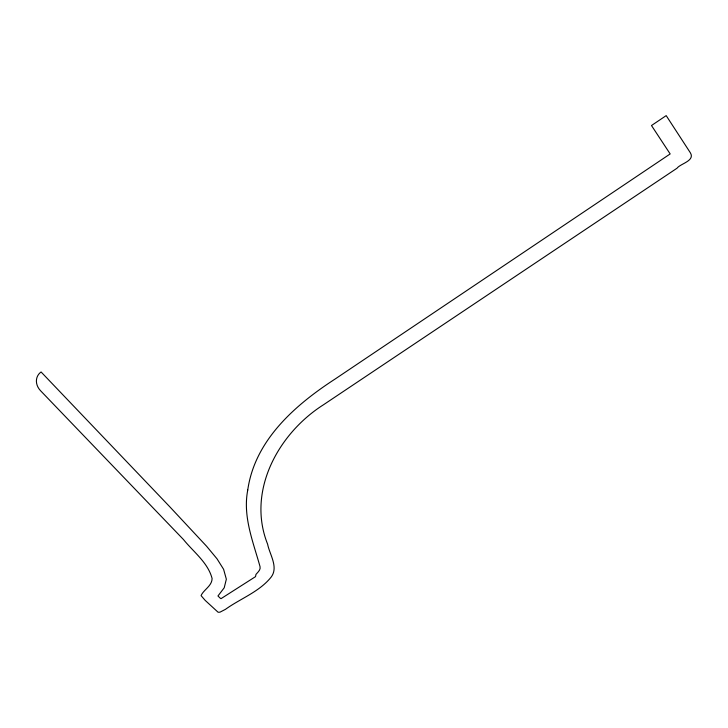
<?xml version="1.0" encoding="UTF-8"?>
<svg xmlns="http://www.w3.org/2000/svg" width="728" height="728" viewBox="0 0 728 728"><rect width="100%" height="100%" fill="white"/><g stroke="black" fill="none" stroke-linecap="round" stroke-linejoin="round"><path stroke-width="1.09" d="M247.748 490.053C242.606 516.48 253.126 541.696 260.033 566.63C260.833 569.906 257.803 572.199 255.965 574.419L255.528 576.64L220.984 598.68L220.165 598.107L217.954 595.977L224.215 587.787L226.344 579.197L223.596 569.287L217.044 558.849L206.634 546.291L169.542 506.533L41.096 371.981L40.358 372.509A15.488 12.995 24.1 0 0 40.586 390.754L183.492 539.566C193.457 551.961 207.935 562.526 212.103 578.514C212.012 586.04 203.649 589.653 201.055 595.613L205.196 600.4L218.1 612.248L219.947 612.184L225.425 609.363C240.395 598.571 259.25 591.9 271.071 577.204C278.806 567.239 269.569 554.408 267.622 544.198C246.474 491.245 278.26 433.451 323.496 404.759L677.004 168.232C680.261 163.627 695.331 160.897 690.362 152.798L666.193 115.615L651.487 125.525L670.17 153.936L335.253 378.933C295.259 404.859 254.809 440.121 247.748 490.053"/></g></svg>
